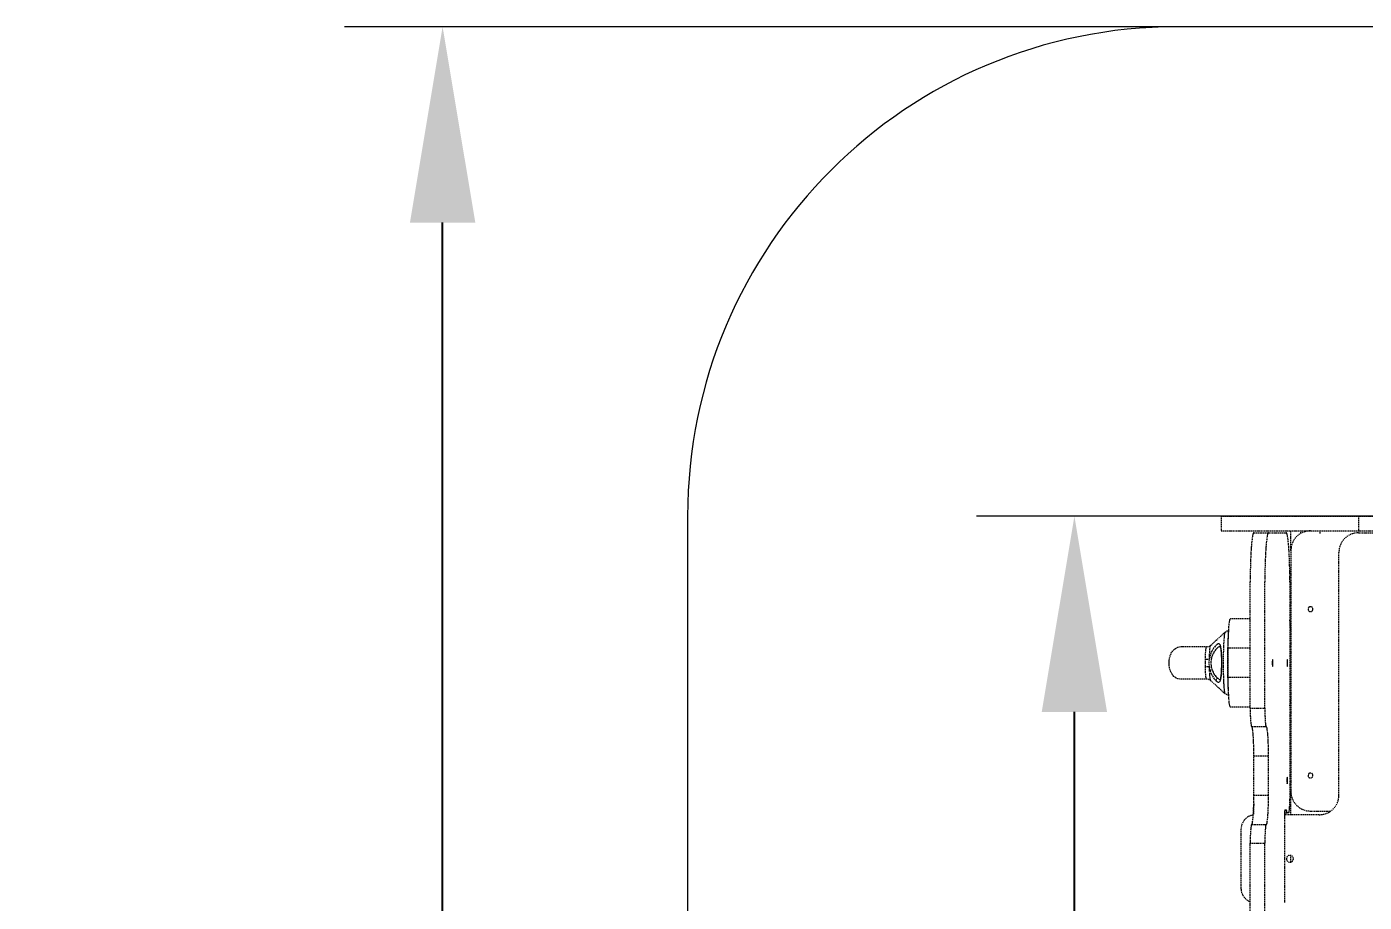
# Model space of a CAD drawing. Header units: millimetres. Extents: x -2104 to 1721, y -2060 to 1406.
# Drawn here: x -2104 to -738, y 511 to 1406 of the extents above; entities that cross this region are included whole.
import ezdxf

# ---------------------------------------------------------------- set-up
doc = ezdxf.new("R2010")
doc.units = ezdxf.units.MM
doc.linetypes.add('HIDDEN', pattern=[1.905, 1.27, -0.635])
for name, color, linetype in [('DIKOM_ЗОНА', 90, 'Continuous'), ('DIKOM_ОБЪЕКТ', 7, 'Continuous'), ('DIKOM_РАЗМЕР_ЗОНА', 7, 'Continuous'), ('DIKOM_РАЗМЕР_ОБЪЕКТА', 7, 'Continuous')]:
    doc.layers.add(name, color=color, linetype=linetype)
doc.styles.add('style1', font='arialbd.ttf', dxfattribs={"width": 0.8})
doc.dimstyles.new('1-50', dxfattribs={"dimtxt": 300, "dimasz": 200, "dimexe": 100, "dimexo": 0, "dimgap": 100, "dimtad": 1, "dimtxsty": 'style1', "dimcen": 200, "dimclrd": 7, "dimclre": 7, "dimclrt": 7, "dimadec": 1, "dimazin": 2, "dimtfac": 1, "dimtmove": 0, "dimatfit": 2, "dimfxl": 0, "dimlwd": 25, "dimlwe": 18, "dimarcsym": 0})

# ---------------------------------------------------------------- blocks, each defined once
blk = doc.blocks.new('*D0')
at = {"layer": 'Defpoints', "color": 0, "transparency": 16777216}
for p in [(-1034.1, 905.6), (1128, 905.6), (1128, -524.4)]:
    blk.add_point(p, dxfattribs=at)
at = {"layer": 'DIKOM_РАЗМЕР_ОБЪЕКТА', "color": 7, "lineweight": 18, "transparency": 16777216}
for p, q in [((1128, 905.6), (-1134.1, 905.6)), ((1128, -524.4), (-1134.1, -524.4))]:
    blk.add_line(p, q, dxfattribs=at)
at = {"layer": 'DIKOM_РАЗМЕР_ОБЪЕКТА', "color": 7, "lineweight": 25, "transparency": 16777216}
blk.add_line((-1034.1, -324.4), (-1034.1, 705.6), dxfattribs=at)
at = {"layer": 'DIKOM_РАЗМЕР_ОБЪЕКТА', "color": 7, "transparency": 16777216}
for points in [[(-1067.5, 705.6), (-1000.8, 705.6), (-1034.1, 905.6)], [(-1067.5, -324.4), (-1000.8, -324.4), (-1034.1, -524.4)]]:
    blk.add_solid(points, dxfattribs=at)
at = {"layer": 'DIKOM_РАЗМЕР_ОБЪЕКТА', "color": 7, "transparency": 16777216, "insert": (-1261.9, 176.3), "char_height": 300, "attachment_point": 5, "rotation": 90, "style": 'style1'}
blk.add_mtext('{\\fArial|b0|i0|c204|p34;\\H0.83333x;1430}', dxfattribs=at)
blk = doc.blocks.new('*D2')
at = {"layer": 'Defpoints', "color": 0, "transparency": 16777216}
for p in [(-1679.2, 1405.6), (664.7, 1405.6), (664.7, -1024.4)]:
    blk.add_point(p, dxfattribs=at)
at = {"layer": 'DIKOM_РАЗМЕР_ЗОНА', "color": 7, "lineweight": 18, "transparency": 16777216}
for p, q in [((664.7, 1405.6), (-1779.2, 1405.6)), ((664.7, -1024.4), (-1779.2, -1024.4))]:
    blk.add_line(p, q, dxfattribs=at)
at = {"layer": 'DIKOM_РАЗМЕР_ЗОНА', "color": 7, "lineweight": 25, "transparency": 16777216}
blk.add_line((-1679.2, -824.4), (-1679.2, 1205.6), dxfattribs=at)
at = {"layer": 'DIKOM_РАЗМЕР_ЗОНА', "color": 7, "transparency": 16777216}
for points in [[(-1712.5, 1205.6), (-1645.8, 1205.6), (-1679.2, 1405.6)], [(-1712.5, -824.4), (-1645.8, -824.4), (-1679.2, -1024.4)]]:
    blk.add_solid(points, dxfattribs=at)
at = {"layer": 'DIKOM_РАЗМЕР_ЗОНА', "color": 7, "transparency": 16777216, "insert": (-1906.9, 190.6), "char_height": 300, "attachment_point": 5, "rotation": 90, "style": 'style1'}
blk.add_mtext('{\\fArial|b0|i0|c204|p34;\\H0.83333x;2430}', dxfattribs=at)

msp = doc.modelspace()

# ---------------------------------------------------------------- linework, layer by layer
at = {"layer": 'DIKOM_ЗОНА', "color": 3, "lineweight": 15}
msp.add_lwpolyline([(-929.067, -1024.399), (1220.931, -1024.399, 0.41421356), (1720.931, -524.399), (1720.931, 905.601, 0.41421356), (1220.931, 1405.601), (-929.067, 1405.601, 0.41421356), (-1429.067, 905.601), (-1429.067, -524.399, 0.41421356)], format="xyb", close=True, dxfattribs=at)
at = {"layer": 'DIKOM_ОБЪЕКТ', "color": 7, "linetype": 'HIDDEN', "lineweight": 15}
for p, q in [((-884.119, 905.601), (-884.119, 890.601)), ((-884.119, 905.601), (-744.119, 905.601)), ((-744.119, 905.601), (-744.119, 890.601)), ((-744.119, 905.601), (-502.199, 905.601)), ((-884.119, 890.601), (-744.119, 890.601)), ((-851.548, 887.842), (-851.867, 886.898)), ((-851.223, 888.411), (-851.548, 887.842)), ((-850.896, 888.601), (-851.223, 888.411)), ((-850.896, 888.601), (-835.938, 888.601)), ((-836.59, 887.842), (-836.91, 886.898)), ((-836.265, 888.411), (-836.59, 887.842)), ((-835.938, 888.601), (-836.265, 888.411)), ((-835.938, 888.601), (-817.913, 888.601)), ((-817.586, 888.411), (-817.913, 888.601)), ((-817.261, 887.842), (-817.586, 888.411)), ((-816.941, 886.898), (-817.261, 887.842)), ((-813.068, 870.601), (-813.068, 890.601)), ((-803.068, 887.922), (-803.068, 890.601)), ((-783.068, 887.922), (-783.068, 890.601)), ((-744.119, 890.601), (-502.199, 890.601)), ((-744.068, 888.601), (-544.068, 888.601)), ((-853.309, 876.904), (-853.551, 873.957)), ((-853.049, 879.559), (-853.309, 876.904)), ((-852.773, 881.903), (-853.049, 879.559)), ((-852.483, 883.917), (-852.773, 881.903)), ((-852.18, 885.586), (-852.483, 883.917)), ((-851.867, 886.898), (-852.18, 885.586)), ((-838.352, 876.904), (-838.593, 873.957)), ((-838.092, 879.559), (-838.352, 876.904)), ((-837.816, 881.903), (-838.092, 879.559)), ((-837.525, 883.917), (-837.816, 881.903)), ((-837.222, 885.586), (-837.525, 883.917)), ((-836.91, 886.898), (-837.222, 885.586)), ((-816.629, 885.586), (-816.941, 886.898)), ((-816.326, 883.917), (-816.629, 885.586)), ((-816.035, 881.903), (-816.326, 883.917)), ((-815.759, 879.559), (-816.035, 881.903)), ((-815.499, 876.904), (-815.759, 879.559)), ((-815.258, 873.957), (-815.499, 876.904)), ((-854.148, 863.601), (-854.299, 859.732)), ((-853.972, 867.28), (-854.148, 863.601)), ((-853.772, 870.741), (-853.972, 867.28)), ((-853.551, 873.957), (-853.772, 870.741)), ((-839.19, 863.601), (-839.341, 859.732)), ((-839.014, 867.28), (-839.19, 863.601)), ((-838.815, 870.741), (-839.014, 867.28)), ((-838.593, 873.957), (-838.815, 870.741)), ((-815.036, 870.741), (-815.258, 873.957)), ((-814.837, 867.28), (-815.036, 870.741)), ((-814.661, 863.601), (-814.837, 867.28)), ((-814.51, 859.732), (-814.661, 863.601)), ((-813.068, 870.601), (-813.068, 624.309)), ((-813.068, 870.601), (-813.068, 624.309)), ((-764.068, 620.601), (-764.068, 868.601)), ((-764.068, 620.601), (-764.068, 868.601)), ((-854.594, 847.284), (-854.636, 842.959)), ((-854.523, 851.542), (-854.594, 847.284)), ((-854.424, 855.702), (-854.523, 851.542)), ((-854.299, 859.732), (-854.424, 855.702)), ((-839.636, 847.284), (-839.679, 842.959)), ((-839.565, 851.542), (-839.636, 847.284)), ((-839.467, 855.702), (-839.565, 851.542)), ((-839.341, 859.732), (-839.467, 855.702)), ((-814.384, 855.702), (-814.51, 859.732)), ((-814.286, 851.542), (-814.384, 855.702)), ((-814.215, 847.284), (-814.286, 851.542)), ((-814.172, 842.959), (-814.215, 847.284)), ((-854.636, 842.959), (-854.651, 838.601)), ((-854.651, 709.601), (-854.651, 838.601)), ((-839.679, 842.959), (-839.693, 838.601)), ((-839.693, 709.601), (-839.693, 838.601)), ((-814.158, 838.601), (-814.172, 842.959)), ((-814.158, 838.601), (-814.158, 617.601)), ((-876.408, 791.822), (-876.22, 794.064)), ((-876.22, 794.064), (-876.014, 796.011)), ((-876.014, 796.011), (-875.793, 797.638)), ((-875.793, 797.638), (-875.559, 798.926)), ((-875.559, 798.926), (-875.316, 799.857)), ((-875.316, 799.857), (-875.067, 800.421)), ((-875.067, 800.421), (-874.815, 800.609)), ((-854.651, 800.609), (-874.815, 800.609)), ((-894.864, 773.707), (-888.171, 779.886)), ((-888.171, 779.886), (-880.238, 787.239)), ((-881.591, 778.762), (-881.77, 775.643)), ((-881.385, 781.449), (-881.591, 778.762)), ((-881.148, 783.698), (-881.385, 781.449)), ((-880.876, 785.435), (-881.148, 783.698)), ((-880.558, 786.65), (-880.876, 785.435)), ((-880.219, 787.22), (-880.558, 786.65)), ((-880.248, 787.226), (-878.568, 788.285)), ((-878.568, 788.285), (-876.635, 788.609)), ((-877.319, 780.927), (-877.457, 777.565)), ((-877.227, 782.811), (-877.319, 780.927)), ((-877.138, 784.411), (-877.227, 782.811)), ((-877.056, 785.733), (-877.138, 784.411)), ((-876.936, 787.372), (-877.056, 785.733)), ((-877.012, 777.285), (-876.942, 780.518)), ((-876.942, 780.518), (-876.845, 783.626)), ((-876.848, 788.314), (-876.936, 787.372)), ((-876.81, 788.582), (-876.848, 788.314)), ((-876.845, 783.626), (-876.723, 786.57)), ((-876.802, 788.572), (-876.81, 788.582)), ((-876.802, 788.609), (-876.618, 788.609)), ((-876.723, 786.57), (-876.577, 789.314)), ((-876.577, 789.314), (-876.408, 791.822)), ((-936.624, 762.094), (-935.289, 765.515)), ((-935.289, 765.515), (-933.376, 768.442)), ((-933.376, 768.442), (-931.068, 770.558)), ((-931.068, 770.558), (-928.613, 771.753)), ((-928.613, 771.753), (-926.234, 772.109)), ((-899.168, 772.109), (-926.51, 772.109)), ((-900.423, 766.903), (-900.534, 764.634)), ((-900.279, 768.8), (-900.423, 766.903)), ((-900.092, 770.27), (-900.279, 768.8)), ((-899.85, 771.305), (-900.092, 770.27)), ((-899.547, 771.911), (-899.85, 771.305)), ((-899.19, 772.109), (-899.547, 771.911)), ((-899.223, 772.109), (-896.935, 772.493)), ((-896.935, 772.493), (-894.829, 773.739)), ((-896.103, 763.712), (-895.932, 767.037)), ((-895.932, 767.037), (-895.696, 769.825)), ((-895.696, 769.825), (-895.407, 771.915)), ((-895.407, 771.915), (-895.098, 773.209)), ((-893.86, 767.66), (-895.26, 764.115)), ((-895.098, 773.209), (-894.847, 773.692)), ((-892.212, 770.569), (-893.86, 767.66)), ((-892.703, 764.873), (-893.278, 763.57)), ((-891.907, 766.362), (-892.703, 764.873)), ((-890.482, 772.841), (-892.212, 770.569)), ((-891.046, 767.703), (-891.907, 766.362)), ((-890.066, 768.996), (-891.046, 767.703)), ((-888.842, 774.405), (-890.482, 772.841)), ((-889.073, 770.107), (-890.066, 768.996)), ((-888.16, 770.974), (-889.073, 770.107)), ((-887.405, 775.198), (-888.842, 774.405)), ((-887.314, 771.645), (-888.16, 770.974)), ((-886.223, 775.146), (-887.405, 775.198)), ((-886.455, 772.179), (-887.314, 771.645)), ((-885.682, 772.499), (-886.455, 772.179)), ((-885.316, 774.201), (-886.223, 775.146)), ((-885.152, 772.582), (-885.682, 772.499)), ((-884.836, 773.034), (-885.316, 774.201)), ((-884.833, 771.761), (-885.191, 772.589)), ((-884.459, 771.467), (-884.836, 773.034)), ((-884.559, 770.682), (-884.833, 771.761)), ((-884.347, 769.431), (-884.559, 770.682)), ((-884.17, 769.522), (-884.459, 771.467)), ((-884.188, 768.119), (-884.347, 769.431)), ((-883.978, 765.573), (-884.188, 768.119)), ((-883.956, 767.259), (-884.17, 769.522)), ((-883.855, 763.255), (-883.978, 765.573)), ((-883.801, 764.704), (-883.956, 767.259)), ((-882.038, 768.418), (-882.125, 764.414)), ((-881.919, 772.181), (-882.038, 768.418)), ((-881.77, 775.643), (-881.919, 772.181)), ((-877.764, 765.066), (-877.812, 760.412)), ((-877.716, 768.041), (-877.764, 765.066)), ((-877.656, 770.884), (-877.716, 768.041)), ((-877.587, 773.571), (-877.656, 770.884)), ((-877.457, 777.565), (-877.587, 773.571)), ((-877.068, 770.609), (-877.054, 773.968)), ((-877.068, 740.609), (-877.068, 770.609)), ((-854.651, 770.609), (-877.068, 770.609)), ((-877.054, 773.968), (-877.012, 777.285)), ((-937.519, 755.358), (-937.336, 758.588)), ((-937.34, 752.627), (-937.519, 755.358)), ((-936.974, 750.469), (-937.34, 752.627)), ((-937.336, 758.588), (-936.624, 762.094)), ((-900.652, 755.608), (-900.674, 751.923)), ((-900.674, 751.923), (-900.619, 749.143)), ((-900.618, 762.066), (-900.673, 759.293)), ((-900.673, 759.293), (-900.652, 755.608)), ((-900.534, 764.634), (-900.618, 762.066)), ((-896.491, 755.607), (-896.207, 760.057)), ((-896.207, 751.156), (-896.491, 755.607)), ((-895.26, 764.115), (-896.207, 760.057)), ((-896.207, 760.057), (-896.103, 763.712)), ((-896.132, 748.305), (-896.207, 751.156)), ((-894.483, 759.323), (-894.794, 756.201)), ((-894.794, 756.201), (-894.649, 753.025)), ((-894.649, 753.025), (-894.412, 751.506)), ((-893.756, 762.254), (-894.483, 759.323)), ((-894.412, 751.506), (-894.066, 750.003)), ((-893.278, 763.57), (-893.756, 762.254)), ((-883.767, 760.547), (-883.855, 763.255)), ((-883.808, 746.413), (-883.656, 751.078)), ((-883.698, 761.951), (-883.801, 764.704)), ((-883.776, 750.354), (-883.717, 753.963)), ((-883.718, 757.425), (-883.767, 760.547)), ((-883.717, 753.963), (-883.718, 757.425)), ((-883.637, 759.025), (-883.698, 761.951)), ((-883.656, 751.078), (-883.615, 756.041)), ((-883.615, 756.041), (-883.637, 759.025)), ((-882.179, 760.274), (-882.2, 756.007)), ((-882.2, 756.007), (-882.185, 751.552)), ((-882.185, 751.552), (-882.131, 747.117)), ((-882.125, 764.414), (-882.179, 760.274)), ((-877.812, 760.412), (-877.829, 755.609)), ((-877.829, 755.609), (-877.813, 750.771)), ((-832.056, 756.746), (-832.07, 755.609)), ((-832.07, 755.609), (-832.056, 754.473)), ((-832.015, 757.759), (-832.056, 756.746)), ((-832.056, 754.473), (-832.015, 753.459)), ((-831.951, 758.539), (-832.015, 757.759)), ((-832.015, 753.459), (-831.951, 752.679)), ((-831.872, 759.002), (-831.951, 758.539)), ((-831.951, 752.679), (-831.872, 752.216)), ((-831.785, 759.097), (-831.872, 759.002)), ((-831.872, 752.216), (-831.785, 752.121)), ((-831.702, 758.814), (-831.785, 759.097)), ((-831.785, 752.121), (-831.702, 752.404)), ((-831.629, 758.184), (-831.702, 758.814)), ((-831.702, 752.404), (-831.629, 753.034)), ((-831.576, 757.275), (-831.629, 758.184)), ((-831.629, 753.034), (-831.576, 753.943)), ((-831.548, 756.185), (-831.576, 757.275)), ((-831.576, 753.943), (-831.548, 755.033)), ((-831.548, 755.033), (-831.548, 756.185)), ((-817.035, 756.746), (-817.049, 755.609)), ((-817.049, 755.609), (-817.035, 754.473)), ((-816.994, 757.759), (-817.035, 756.746)), ((-817.035, 754.473), (-816.994, 753.459)), ((-816.93, 758.539), (-816.994, 757.759)), ((-816.994, 753.459), (-816.93, 752.679)), ((-816.851, 759.002), (-816.93, 758.539)), ((-816.93, 752.679), (-816.851, 752.216)), ((-816.765, 759.097), (-816.851, 759.002)), ((-816.851, 752.216), (-816.765, 752.121)), ((-816.681, 758.814), (-816.765, 759.097)), ((-816.765, 752.121), (-816.681, 752.404)), ((-816.608, 758.184), (-816.681, 758.814)), ((-816.681, 752.404), (-816.608, 753.034)), ((-816.555, 757.275), (-816.608, 758.184)), ((-816.608, 753.034), (-816.555, 753.943)), ((-816.527, 756.185), (-816.555, 757.275)), ((-816.555, 753.943), (-816.527, 755.033)), ((-816.527, 755.033), (-816.527, 756.185)), ((-936.398, 748.346), (-936.974, 750.469)), ((-935.474, 746.028), (-936.398, 748.346)), ((-934.155, 743.746), (-935.474, 746.028)), ((-932.46, 741.754), (-934.155, 743.746)), ((-930.482, 740.263), (-932.46, 741.754)), ((-928.36, 739.384), (-930.482, 740.263)), ((-926.234, 739.109), (-928.36, 739.384)), ((-899.178, 739.109), (-926.51, 739.109)), ((-900.619, 749.143), (-900.536, 746.581)), ((-900.536, 746.581), (-900.425, 744.33)), ((-900.425, 744.33), (-900.281, 742.426)), ((-900.281, 742.426), (-900.098, 740.954)), ((-900.098, 740.954), (-899.859, 739.916)), ((-899.859, 739.916), (-899.559, 739.31)), ((-899.559, 739.31), (-899.198, 739.109)), ((-896.941, 738.724), (-899.23, 739.109)), ((-894.829, 737.47), (-896.941, 738.724)), ((-896.024, 745.739), (-896.132, 748.305)), ((-895.921, 744.007), (-896.024, 745.739)), ((-895.799, 742.438), (-895.921, 744.007)), ((-895.657, 741.046), (-895.799, 742.438)), ((-895.572, 740.363), (-895.657, 741.046)), ((-895.495, 739.83), (-895.572, 740.363)), ((-895.391, 739.216), (-895.495, 739.83)), ((-895.329, 738.898), (-895.391, 739.216)), ((-895.241, 738.507), (-895.329, 738.898)), ((-895.162, 738.21), (-895.241, 738.507)), ((-895.082, 737.956), (-895.162, 738.21)), ((-894.924, 737.594), (-895.082, 737.956)), ((-894.831, 737.493), (-894.924, 737.594)), ((-887.098, 730.322), (-894.842, 737.481)), ((-894.066, 750.003), (-893.644, 748.625)), ((-893.644, 748.625), (-893.121, 747.261)), ((-893.121, 747.261), (-892.566, 746.063)), ((-892.566, 746.063), (-891.914, 744.864)), ((-891.914, 744.864), (-891.295, 743.876)), ((-891.295, 743.876), (-890.561, 742.844)), ((-890.561, 742.844), (-889.75, 741.846)), ((-889.75, 741.846), (-888.613, 740.654)), ((-888.613, 740.654), (-887.777, 739.922)), ((-887.777, 739.922), (-886.271, 738.946)), ((-886.271, 738.946), (-884.98, 738.609)), ((-885.322, 737.009), (-884.582, 739.162)), ((-885.196, 738.578), (-885.051, 738.87)), ((-885.051, 738.87), (-884.736, 739.803)), ((-884.736, 739.803), (-884.465, 741.09)), ((-884.582, 739.162), (-884.099, 742.358)), ((-884.465, 741.09), (-884.247, 742.611)), ((-884.247, 742.611), (-884.052, 744.613)), ((-884.099, 742.358), (-883.808, 746.413)), ((-884.052, 744.613), (-883.892, 747.178)), ((-883.892, 747.178), (-883.776, 750.354)), ((-882.131, 747.117), (-882.076, 744.327)), ((-882.076, 744.327), (-882.004, 741.575)), ((-882.004, 741.575), (-881.915, 738.927)), ((-881.915, 738.927), (-881.878, 737.961)), ((-881.878, 737.961), (-881.837, 736.986)), ((-877.813, 750.771), (-877.764, 746.11)), ((-877.764, 746.11), (-877.688, 741.718)), ((-877.688, 741.718), (-877.588, 737.672)), ((-877.588, 737.672), (-877.503, 734.929)), ((-854.651, 740.609), (-877.068, 740.609)), ((-877.054, 737.25), (-877.068, 740.609)), ((-889.523, 737.389), (-887.784, 736.16)), ((-887.784, 736.16), (-886.38, 736.01)), ((-880.208, 723.949), (-887.098, 730.322)), ((-886.38, 736.01), (-885.322, 737.009)), ((-881.837, 736.986), (-881.792, 736.005)), ((-881.792, 736.005), (-881.743, 735.022)), ((-881.743, 735.022), (-881.689, 734.04)), ((-881.689, 734.04), (-881.631, 733.063)), ((-881.631, 733.063), (-881.568, 732.097)), ((-881.568, 732.097), (-881.512, 731.314)), ((-881.512, 731.314), (-881.415, 730.1)), ((-881.415, 730.1), (-881.289, 728.761)), ((-881.289, 728.761), (-881.184, 727.809)), ((-881.184, 727.809), (-881.097, 727.135)), ((-881.097, 727.135), (-880.946, 726.156)), ((-880.946, 726.156), (-880.81, 725.462)), ((-880.81, 725.462), (-880.637, 724.8)), ((-880.637, 724.8), (-880.473, 724.36)), ((-880.473, 724.36), (-880.231, 723.986)), ((-878.567, 722.931), (-880.238, 723.978)), ((-880.231, 723.986), (-880.207, 723.95)), ((-877.503, 734.929), (-877.412, 732.467)), ((-877.412, 732.467), (-877.32, 730.293)), ((-877.32, 730.293), (-877.183, 727.574)), ((-877.183, 727.574), (-877.057, 725.491)), ((-877.057, 725.491), (-876.975, 724.314)), ((-877.012, 733.934), (-877.054, 737.25)), ((-876.942, 730.701), (-877.012, 733.934)), ((-876.975, 724.314), (-876.905, 723.457)), ((-876.845, 727.593), (-876.942, 730.701)), ((-876.723, 724.648), (-876.845, 727.593)), ((-876.577, 721.904), (-876.723, 724.648)), ((-876.638, 722.609), (-878.567, 722.931)), ((-876.905, 723.457), (-876.85, 722.904)), ((-876.85, 722.904), (-876.803, 722.626)), ((-876.618, 722.609), (-876.803, 722.609)), ((-876.408, 719.396), (-876.577, 721.904)), ((-876.22, 717.154), (-876.408, 719.396)), ((-876.014, 715.207), (-876.22, 717.154)), ((-875.793, 713.58), (-876.014, 715.207)), ((-875.559, 712.293), (-875.793, 713.58)), ((-875.316, 711.361), (-875.559, 712.293)), ((-875.067, 710.798), (-875.316, 711.361)), ((-874.815, 710.609), (-875.067, 710.798)), ((-854.651, 710.609), (-874.815, 710.609)), ((-854.651, 709.601), (-839.693, 709.601)), ((-854.651, 709.601), (-854.636, 706.897)), ((-854.636, 706.897), (-854.593, 704.249)), ((-854.593, 704.249), (-854.522, 701.709)), ((-854.522, 701.709), (-854.424, 699.329)), ((-854.424, 699.329), (-854.302, 697.159)), ((-854.302, 697.159), (-854.158, 695.242)), ((-839.693, 709.601), (-839.679, 706.897)), ((-839.679, 706.897), (-839.635, 704.249)), ((-839.635, 704.249), (-839.564, 701.709)), ((-839.564, 701.709), (-839.467, 699.329)), ((-839.467, 699.329), (-839.345, 697.159)), ((-839.345, 697.159), (-839.201, 695.242)), ((-854.158, 695.242), (-853.995, 693.618)), ((-853.995, 693.618), (-853.817, 692.318)), ((-853.817, 692.318), (-853.626, 691.371)), ((-853.626, 691.371), (-853.427, 690.795)), ((-853.427, 690.795), (-853.224, 690.601)), ((-853.224, 690.601), (-838.266, 690.601)), ((-852.896, 690.413), (-853.149, 690.601)), ((-852.647, 689.849), (-852.896, 690.413)), ((-852.405, 688.918), (-852.647, 689.849)), ((-852.171, 687.631), (-852.405, 688.918)), ((-851.95, 686.003), (-852.171, 687.631)), ((-851.744, 684.056), (-851.95, 686.003)), ((-851.555, 681.815), (-851.744, 684.056)), ((-839.201, 695.242), (-839.038, 693.618)), ((-839.038, 693.618), (-838.859, 692.318)), ((-838.859, 692.318), (-838.668, 691.371)), ((-838.668, 691.371), (-838.469, 690.795)), ((-838.469, 690.795), (-838.266, 690.601)), ((-838.191, 690.601), (-838.266, 690.601)), ((-837.939, 690.413), (-838.191, 690.601)), ((-837.69, 689.849), (-837.939, 690.413)), ((-837.447, 688.918), (-837.69, 689.849)), ((-837.213, 687.631), (-837.447, 688.918)), ((-836.992, 686.003), (-837.213, 687.631)), ((-836.786, 684.056), (-836.992, 686.003)), ((-836.598, 681.815), (-836.786, 684.056)), ((-851.387, 679.306), (-851.555, 681.815)), ((-851.241, 676.562), (-851.387, 679.306)), ((-851.119, 673.618), (-851.241, 676.562)), ((-851.022, 670.51), (-851.119, 673.618)), ((-850.952, 667.277), (-851.022, 670.51)), ((-836.429, 679.306), (-836.598, 681.815)), ((-836.283, 676.562), (-836.429, 679.306)), ((-836.161, 673.618), (-836.283, 676.562)), ((-836.064, 670.51), (-836.161, 673.618)), ((-835.994, 667.277), (-836.064, 670.51)), ((-850.91, 663.96), (-850.952, 667.277)), ((-850.896, 660.601), (-850.91, 663.96)), ((-850.896, 660.601), (-835.938, 660.601)), ((-850.896, 620.601), (-850.896, 660.601)), ((-835.952, 663.96), (-835.994, 667.277)), ((-835.938, 660.601), (-835.952, 663.96)), ((-835.938, 620.601), (-835.938, 660.601)), ((-817.11, 636.746), (-817.124, 635.609)), ((-817.124, 635.609), (-817.11, 634.473)), ((-817.069, 637.759), (-817.11, 636.746)), ((-817.11, 634.473), (-817.069, 633.459)), ((-817.005, 638.539), (-817.069, 637.759)), ((-817.069, 633.459), (-817.005, 632.679)), ((-816.926, 639.002), (-817.005, 638.539)), ((-817.005, 632.679), (-816.926, 632.216)), ((-816.84, 639.097), (-816.926, 639.002)), ((-816.926, 632.216), (-816.84, 632.121)), ((-816.756, 638.814), (-816.84, 639.097)), ((-816.84, 632.121), (-816.756, 632.404)), ((-816.683, 638.184), (-816.756, 638.814)), ((-816.756, 632.404), (-816.683, 633.034)), ((-816.63, 637.275), (-816.683, 638.184)), ((-816.683, 633.034), (-816.63, 633.943)), ((-816.602, 636.185), (-816.63, 637.275)), ((-816.63, 633.943), (-816.602, 635.033)), ((-816.602, 635.033), (-816.602, 636.185)), ((-850.952, 613.926), (-850.91, 617.243)), ((-850.91, 617.243), (-850.896, 620.601)), ((-850.896, 620.601), (-835.938, 620.601)), ((-835.994, 613.926), (-835.952, 617.243)), ((-835.952, 617.243), (-835.938, 620.601)), ((-814.213, 612.966), (-814.172, 615.255)), ((-814.172, 615.255), (-814.158, 617.601)), ((-813.068, 600.601), (-813.068, 624.309)), ((-851.555, 599.388), (-851.387, 601.897)), ((-850.989, 612.049), (-851.456, 600.806)), ((-851.387, 601.897), (-851.241, 604.641)), ((-851.241, 604.641), (-851.119, 607.585)), ((-851.119, 607.585), (-851.022, 610.693)), ((-851.022, 610.693), (-850.952, 613.926)), ((-836.598, 599.388), (-836.429, 601.897)), ((-836.429, 601.897), (-836.283, 604.641)), ((-836.283, 604.641), (-836.161, 607.585)), ((-836.161, 607.585), (-836.064, 610.693)), ((-836.064, 610.693), (-835.994, 613.926)), ((-819.689, 602.046), (-819.745, 600.663)), ((-819.615, 603.258), (-819.689, 602.046)), ((-819.659, 602.601), (-816.99, 602.601)), ((-819.523, 604.253), (-819.615, 603.258)), ((-819.42, 604.993), (-819.523, 604.253)), ((-819.307, 605.448), (-819.42, 604.993)), ((-819.418, 605.001), (-817.703, 605.001)), ((-819.19, 605.601), (-819.307, 605.448)), ((-819.19, 605.601), (-817.882, 605.601)), ((-817.703, 605.001), (-817.62, 604.448)), ((-817.62, 604.448), (-817.535, 603.964)), ((-817.535, 603.964), (-817.447, 603.551)), ((-817.447, 603.551), (-817.358, 603.211)), ((-817.358, 603.211), (-817.267, 602.945)), ((-817.267, 602.945), (-817.175, 602.754)), ((-817.175, 602.754), (-817.083, 602.64)), ((-817.083, 602.64), (-816.99, 602.601)), ((-815.284, 602.601), (-816.99, 602.601)), ((-815.284, 602.601), (-815.108, 602.786)), ((-815.108, 602.786), (-814.936, 603.336)), ((-814.936, 603.336), (-814.773, 604.236)), ((-814.773, 604.236), (-814.622, 605.466)), ((-814.622, 605.466), (-814.488, 606.995)), ((-814.488, 606.995), (-814.373, 608.785)), ((-814.373, 608.785), (-814.28, 610.792)), ((-814.28, 610.792), (-814.213, 612.966)), ((-793.068, 604.309), (-772.468, 604.309)), ((-773.068, 603.898), (-773.068, 604.309)), ((-853.995, 587.585), (-854.158, 585.961)), ((-853.817, 588.884), (-853.995, 587.585)), ((-853.626, 589.832), (-853.817, 588.884)), ((-853.427, 590.408), (-853.626, 589.832)), ((-853.224, 590.601), (-853.427, 590.408)), ((-853.224, 590.601), (-838.266, 590.601)), ((-853.149, 590.601), (-852.896, 590.79)), ((-852.896, 590.79), (-852.647, 591.354)), ((-852.647, 591.354), (-852.405, 592.285)), ((-852.405, 592.285), (-852.171, 593.572)), ((-852.171, 593.572), (-851.95, 595.2)), ((-851.95, 595.2), (-851.744, 597.147)), ((-851.744, 597.147), (-851.555, 599.388)), ((-839.038, 587.585), (-839.201, 585.961)), ((-838.859, 588.884), (-839.038, 587.585)), ((-838.668, 589.832), (-838.859, 588.884)), ((-838.469, 590.408), (-838.668, 589.832)), ((-838.266, 590.601), (-838.469, 590.408)), ((-838.266, 590.601), (-838.191, 590.601)), ((-838.191, 590.601), (-837.939, 590.79)), ((-837.939, 590.79), (-837.69, 591.354)), ((-837.69, 591.354), (-837.447, 592.285)), ((-837.447, 592.285), (-837.213, 593.572)), ((-837.213, 593.572), (-836.992, 595.2)), ((-836.992, 595.2), (-836.786, 597.147)), ((-836.786, 597.147), (-836.598, 599.388)), ((-819.779, 599.162), (-819.79, 597.601)), ((-819.79, 597.601), (-819.79, 513.601)), ((-819.745, 600.663), (-819.779, 599.162)), ((-784.068, 600.601), (-819.747, 600.601)), ((-864.068, 585.601), (-864.068, 525.601)), ((-854.636, 574.305), (-854.651, 571.601)), ((-854.593, 576.954), (-854.636, 574.305)), ((-854.522, 579.494), (-854.593, 576.954)), ((-854.424, 581.874), (-854.522, 579.494)), ((-854.302, 584.044), (-854.424, 581.874)), ((-854.158, 585.961), (-854.302, 584.044)), ((-839.679, 574.305), (-839.693, 571.601)), ((-839.635, 576.954), (-839.679, 574.305)), ((-839.564, 579.494), (-839.635, 576.954)), ((-839.467, 581.874), (-839.564, 579.494)), ((-839.345, 584.044), (-839.467, 581.874)), ((-839.201, 585.961), (-839.345, 584.044)), ((-854.651, 571.601), (-839.693, 571.601)), ((-854.651, 246.458), (-854.651, 571.601)), ((-839.693, 246.458), (-839.693, 571.601)), ((-813.068, 552.247), (-813.068, 558.956)), ((-819.79, 513.601), (-819.779, 512.041)), ((-819.779, 512.041), (-819.745, 510.54))]:
    msp.add_line(p, q, dxfattribs=at)
at = {"layer": 'DIKOM_ОБЪЕКТ', "color": 7, "linetype": 'HIDDEN', "lineweight": 15, "extrusion": (1.71572e-16, 3.56993e-15, -1)}
for centre in [(793.068, 810.601), (793.068, 640.601)]:
    msp.add_circle(centre, 2.5, dxfattribs=at)
at = {"layer": 'DIKOM_ОБЪЕКТ', "color": 7, "linetype": 'HIDDEN', "lineweight": 15, "extrusion": (-1.38778e-16, 3.07656e-15, -1)}
msp.add_circle((814.068, 555.601), 3.5, dxfattribs=at)
at = {"layer": 'DIKOM_ОБЪЕКТ', "color": 7, "linetype": 'HIDDEN', "lineweight": 15}
for centre, radius, start, end in [((-793.068, 870.601), 20, 90, 180), ((-744.068, 868.601), 20, 90, 180), ((-896.852, 785.37), 83.864, 2.511251, 9.582614), ((-883.635, 773.517), 1.814, 157.840721, 210.856086), ((-900.931, 736.085), 15.84, 72.648792, 89.068585), ((-900.927, 775.155), 15.864, 270.918693, 287.309894), ((-871.611, 754.502), 24.822, 187.744956, 223.812322), ((-887.346, 737.744), 2.22, 101.185767, 191.230539), ((-876.908, 723.711), 63.858, 349.310347, 358.619928), ((-793.068, 624.309), 20, 180, 270), ((-784.068, 620.601), 20, 270, 0), ((-818.726, 605.073), 1.025, 356.009884, 34.548828), ((-849.068, 585.601), 15, 99.223096, 180), ((-849.068, 525.601), 15, 180, 248.149729)]:
    msp.add_arc(centre, radius, start, end, dxfattribs=at)

# ---------------------------------------------------------------- dimensions: what is measured, and where the dimension line sits
at = {"layer": 'DIKOM_РАЗМЕР_ЗОНА'}
dim = msp.add_linear_dim(base=(-1679.181, 1405.601), p1=(664.717, -1024.399), p2=(664.717, 1405.601), angle=90, text='{\\fArial|b0|i0|c204|p34;\\H0.83333x;<>}', dimstyle='1-50', dxfattribs=at)
dim.commit()
dim.dimension.update_dxf_attribs({"geometry": '*D2', "text_midpoint": (-1679.181, 190.601), "dimtype": 160})
at = {"layer": 'DIKOM_РАЗМЕР_ОБЪЕКТА'}
dim = msp.add_linear_dim(base=(-1034.139, 905.601), p1=(1127.983, -524.399), p2=(1127.983, 905.601), angle=90, text='{\\fArial|b0|i0|c204|p34;\\H0.83333x;<>}', dimstyle='1-50', dxfattribs=at)
dim.commit()
dim.dimension.update_dxf_attribs({"geometry": '*D0', "text_midpoint": (-1034.139, 176.303), "dimtype": 160})

doc.saveas('drawing.dxf')
